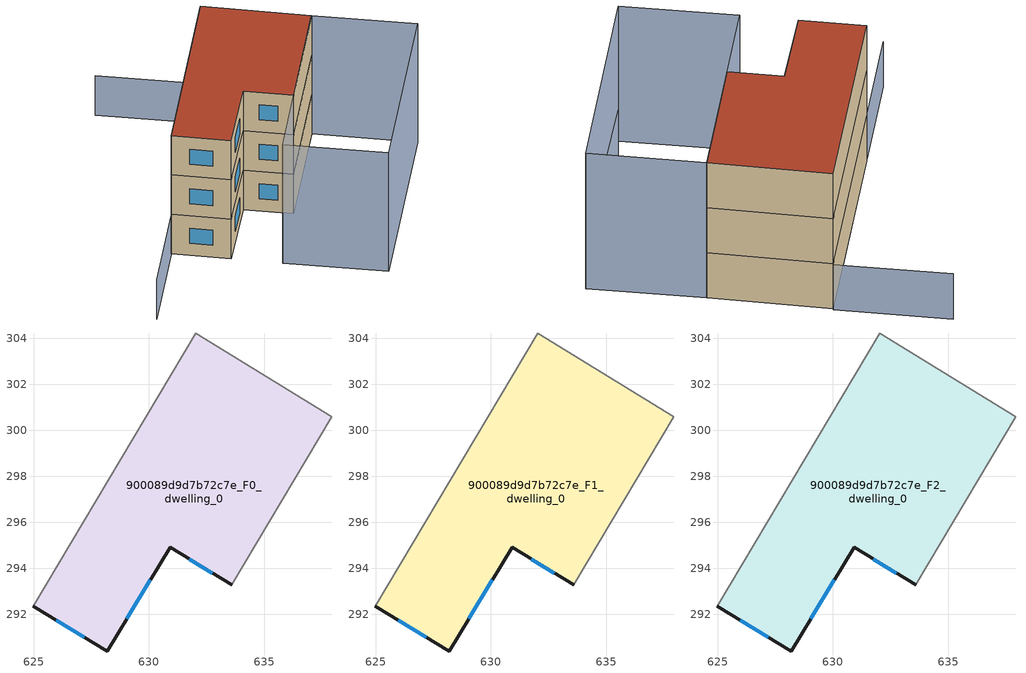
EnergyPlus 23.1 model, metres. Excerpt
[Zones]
900089d9d7b72c7e_F0_dwelling_0
 floor ground (EU_floor_Construction): 637.93,300.59 633.59,293.28 630.92,294.91 628.18,290.41 624.99,292.36 632.03,304.22 z0
 wall outside (EU_wall_Construction): 624.99,292.36 628.18,290.41 630.92,294.91 633.59,293.28 z0:3
 wall adiabatic (EU_wall_Construction): 633.59,293.28 637.93,300.59 632.03,304.22 624.99,292.36 z0:3
 window (EU_Window_Construction): 631.75,294.4 632.76,293.79 / 629.03,291.82 630.07,293.51 / 625.98,291.75 627.19,291.02 z0.93:2.07
900089d9d7b72c7e_F1_dwelling_0
 floor to 900089d9d7b72c7e_F0_dwelling_0 (EU_floor_Construction): 637.93,300.59 633.59,293.28 630.92,294.91 628.18,290.41 624.99,292.36 632.03,304.22 z3
 wall outside (EU_wall_Construction): 624.99,292.36 628.18,290.41 630.92,294.91 633.59,293.28 z3:6
 wall adiabatic (EU_wall_Construction): 633.59,293.28 637.93,300.59 632.03,304.22 624.99,292.36 z3:6
 window (EU_Window_Construction): 631.75,294.4 632.76,293.79 / 629.03,291.82 630.07,293.51 / 625.98,291.75 627.19,291.02 z3.93:5.07
900089d9d7b72c7e_F2_dwelling_0
 floor to 900089d9d7b72c7e_F1_dwelling_0 (EU_floor_Construction): 637.93,300.59 633.59,293.28 630.92,294.91 628.18,290.41 624.99,292.36 632.03,304.22 z6
 wall outside (EU_wall_Construction): 624.99,292.36 628.18,290.41 630.92,294.91 633.59,293.28 z6:9
 wall adiabatic (EU_wall_Construction): 633.59,293.28 637.93,300.59 632.03,304.22 624.99,292.36 z6:9
 window (EU_Window_Construction): 631.75,294.4 632.76,293.79 / 629.03,291.82 630.07,293.51 / 625.98,291.75 627.19,291.02 z6.93:8.07
 roof outside (EU_roof_Construction): 633.59,293.28 637.93,300.59 632.03,304.22 624.99,292.36 628.18,290.41 630.92,294.91 z9
shading: 637.11,286.55 643.55,297.13 / 626.45,307.65 632.08,304.31 / 632.08,304.31 621.45,286.4 z0:3; 643.61,297.23 636.6,285.39 / 636.6,285.39 630.91,288.75 / 630.91,288.75 637.92,300.6 / 637.92,300.6 643.61,297.23 z0:9
[Building]
EU S2 Campaign: North Axis=0; Terrain=City; Solar Distribution=FullExterior
[Site:Location]
Montreal-Trudeau.Intl.AP: Latitude=45.4667; Longitude=-73.75; Time Zone=-5; Elevation=36
[SizingPeriod:WeatherFileDays]
AnnualSizingPeriod: Begin Month=1; Begin Day of Month=1; End Month=12; End Day of Month=31; Day of Week for Start Day=Monday; Use Weather File Daylight Saving Period=No; Use Weather File Rain and Snow Indicators=No
[MATERIAL]
EU_InternalMass_Material: Roughness=MediumRough; Thickness=0.1; Conductivity=1; Density=1800; Specific Heat=900; Thermal Absorptance=0.9; Solar Absorptance=0.7; Visible Absorptance=0.7
[MATERIAL:NOMASS] Roughness=MediumRough; Thermal Absorptance=0.9; Solar Absorptance=0.7; Visible Absorptance=0.7
Name | Thermal Resistance
EU_wall_NoMass; EU_floor_NoMass | 1.36485
EU_roof_NoMass | 2.55992
[WINDOWMATERIAL:SIMPLEGLAZINGSYSTEM]
EU_Window_SimpleGlazing: UFactor=3.92339; Solar Heat Gain Coefficient=0.8; Visible Transmittance=0.8
[CONSTRUCTION]
EU_wall_Construction: EU_wall_NoMass
EU_roof_Construction: EU_roof_NoMass
EU_floor_Construction: EU_floor_NoMass
EU_Window_Construction: EU_Window_SimpleGlazing
EU_InternalMass_Construction: EU_InternalMass_Material
[ZONE] Type=1; Multiplier=1; Ceiling Height=autocalculate; Floor Area=autocalculate; Part of Total Floor Area=Yes
Name | Volume
900089d9d7b72c7e_F0_dwelling_0 | 236.6
900089d9d7b72c7e_F1_dwelling_0; 900089d9d7b72c7e_F2_dwelling_0 | 236.601
[INTERNALMASS] Construction=EU_InternalMass_Construction; Surface Area=78.867
Name | Zone or ZoneList
900089d9d7b72c7e_F0_dwelling_0_EU_InternalMass | 900089d9d7b72c7e_F0_dwelling_0
900089d9d7b72c7e_F1_dwelling_0_EU_InternalMass | 900089d9d7b72c7e_F1_dwelling_0
900089d9d7b72c7e_F2_dwelling_0_EU_InternalMass | 900089d9d7b72c7e_F2_dwelling_0
[OTHEREQUIPMENT] Fuel Type=Electricity; Design Level Calculation Method=Watts/Area; Power per Zone Floor Area=1; Fraction Latent=0; Fraction Radiant=0; Fraction Lost=0; Carbon Dioxide Generation Rate=0; EndUse Subcategory=EU_Step8_InternalGains
Name | Zone or ZoneList or Space or SpaceList | Schedule
EU_Step8_InternalGain_900089d9d7b72c7e_F0_dwelling_0_f000 | 900089d9d7b72c7e_F0_dwelling_0 | EU_Step8_GainSchedule_900089d9d7b72c7e_F0_dwelling_0_f000
EU_Step8_InternalGain_900089d9d7b72c7e_F1_dwelling_0_f000 | 900089d9d7b72c7e_F1_dwelling_0 | EU_Step8_GainSchedule_900089d9d7b72c7e_F1_dwelling_0_f000
EU_Step8_InternalGain_900089d9d7b72c7e_F2_dwelling_0_f000 | 900089d9d7b72c7e_F2_dwelling_0 | EU_Step8_GainSchedule_900089d9d7b72c7e_F2_dwelling_0_f000
[ZONEVENTILATION:DESIGNFLOWRATE] Schedule=EU_AlwaysOn; Design Flow Rate Calculation Method=AirChanges/Hour; Air Changes per Hour=0.860309; Ventilation Type=Natural; Fan Pressure Rise=0; Fan Total Efficiency=1; Constant Term Coefficient=1; Temperature Term Coefficient=0; Velocity Term Coefficient=0; Velocity Squared Term Coefficient=0; Minimum Indoor Temperature=-100; Maximum Indoor Temperature=100; Delta Temperature=-100; Minimum Outdoor Temperature=-100; Maximum Outdoor Temperature=100; Maximum Wind Speed=40
Name | Zone or ZoneList or Space or SpaceList
EU_ConstantAir_900089d9d7b72c7e_F0_dwelling_0 | 900089d9d7b72c7e_F0_dwelling_0
EU_ConstantAir_900089d9d7b72c7e_F1_dwelling_0 | 900089d9d7b72c7e_F1_dwelling_0
EU_ConstantAir_900089d9d7b72c7e_F2_dwelling_0 | 900089d9d7b72c7e_F2_dwelling_0
[HVACTEMPLATE:THERMOSTAT] Constant Heating Setpoint=20; Constant Cooling Setpoint=50
EU_HeatOnly_900089d9d7b72c7e_F0_dwelling_0; EU_HeatOnly_900089d9d7b72c7e_F1_dwelling_0; EU_HeatOnly_900089d9d7b72c7e_F2_dwelling_0
[HVACTEMPLATE:ZONE:IDEALLOADSAIRSYSTEM] System Availability Schedule=EU_AlwaysOn; Maximum Heating Supply Air Temperature=50; Minimum Cooling Supply Air Temperature=13; Maximum Heating Supply Air Humidity Ratio=0.0156; Minimum Cooling Supply Air Humidity Ratio=0.0077; Heating Limit=NoLimit; Cooling Limit=NoLimit; Heating Availability Schedule=EU_AlwaysOn; Cooling Availability Schedule=EU_CoolingOff; Dehumidification Control Type=ConstantSensibleHeatRatio; Cooling Sensible Heat Ratio=0.7; Dehumidification Setpoint=60; Humidification Control Type=None; Humidification Setpoint=30; Outdoor Air Method=None; Outdoor Air Flow Rate per Person=0.00944; Outdoor Air Flow Rate per Zone Floor Area=0; Outdoor Air Flow Rate per Zone=0; Demand Controlled Ventilation Type=None; Outdoor Air Economizer Type=NoEconomizer; Heat Recovery Type=None; Sensible Heat Recovery Effectiveness=0.7; Latent Heat Recovery Effectiveness=0.65
Name | Template Thermostat
900089d9d7b72c7e_F0_dwelling_0 | EU_HeatOnly_900089d9d7b72c7e_F0_dwelling_0
900089d9d7b72c7e_F1_dwelling_0 | EU_HeatOnly_900089d9d7b72c7e_F1_dwelling_0
900089d9d7b72c7e_F2_dwelling_0 | EU_HeatOnly_900089d9d7b72c7e_F2_dwelling_0
[SIZING:ZONE] Zone Cooling Design Supply Air Temperature Input Method=SupplyAirTemperature; Zone Cooling Design Supply Air Temperature=13; Zone Heating Design Supply Air Temperature Input Method=SupplyAirTemperature; Zone Heating Design Supply Air Temperature=50; Zone Cooling Design Supply Air Humidity Ratio=0.008; Zone Heating Design Supply Air Humidity Ratio=0.008; Cooling Design Air Flow Method=DesignDay; Cooling Design Air Flow Rate=0; Cooling Minimum Air Flow per Zone Floor Area=0.000762; Cooling Minimum Air Flow=0; Cooling Minimum Air Flow Fraction=0.2; Heating Design Air Flow Method=DesignDay; Heating Design Air Flow Rate=0; Heating Maximum Air Flow per Zone Floor Area=0.002032; Heating Maximum Air Flow=0.141576; Heating Maximum Air Flow Fraction=0.3; Account for Dedicated Outdoor Air System=No; Dedicated Outdoor Air System Control Strategy=NeutralSupplyAir; Dedicated Outdoor Air Low Setpoint Temperature for Design=autosize; Dedicated Outdoor Air High Setpoint Temperature for Design=autosize; Zone Load Sizing Method=Sensible Load Only No Latent Load; Zone Latent Cooling Design Supply Air Humidity Ratio Input Method=HumidityRatioDifference; Zone Cooling Design Supply Air Humidity Ratio Difference=0.005; Zone Latent Heating Design Supply Air Humidity Ratio Input Method=HumidityRatioDifference; Zone Humidification Design Supply Air Humidity Ratio Difference=0.005
900089d9d7b72c7e_F0_dwelling_0; 900089d9d7b72c7e_F1_dwelling_0; 900089d9d7b72c7e_F2_dwelling_0
[SCHEDULE:CONSTANT]
Name | Hourly Value
EU_AlwaysOn | 1
EU_CoolingOff | 0
[SCHEDULE:FILE] Column Number=1; Rows to Skip at Top=0; Number of Hours of Data=8760; Column Separator=Comma; Interpolate to Timestep=No; Minutes per Item=60; Adjust Schedule for Daylight Savings=Yes
Name | File
EU_Step8_GainSchedule_900089d9d7b72c7e_F0_dwelling_0_f000 | ../../schedules/900089d9d7b72c7e/900089d9d7b72c7e_F0_dwelling_0_f000_gain.csv
EU_Step8_GainSchedule_900089d9d7b72c7e_F1_dwelling_0_f000 | ../../schedules/900089d9d7b72c7e/900089d9d7b72c7e_F1_dwelling_0_f000_gain.csv
EU_Step8_GainSchedule_900089d9d7b72c7e_F2_dwelling_0_f000 | ../../schedules/900089d9d7b72c7e/900089d9d7b72c7e_F2_dwelling_0_f000_gain.csv
